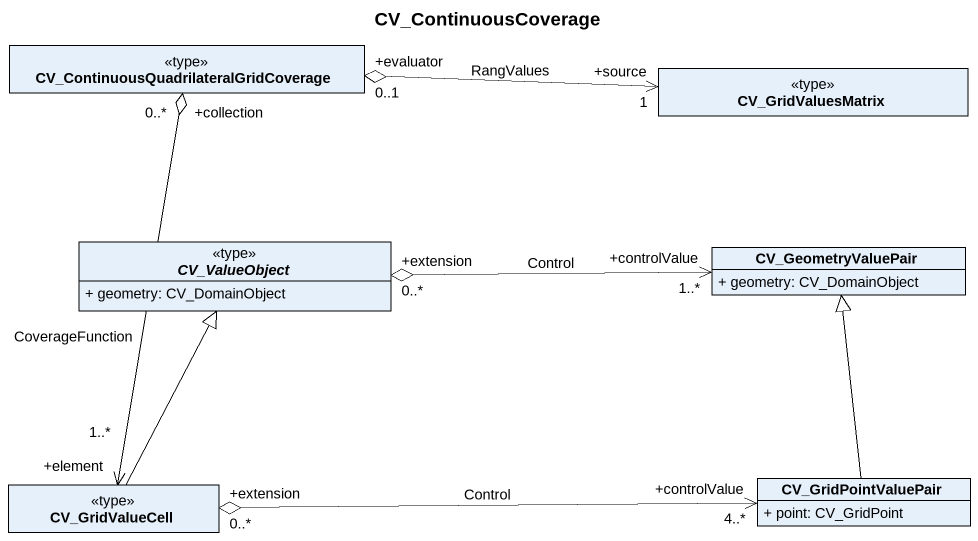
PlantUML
@startuml
title CV_ContinuousCoverage
hide circle
hide empty members
skinparam classAttributeIconSize 0
class "CV_ContinuousQuadrilateralGridCoverage" as CV_ContinuousQuadrilateralGr <<type>>
class CV_GridValuesMatrix <<type>>
abstract class CV_ValueObject <<type>> {
  + geometry: CV_DomainObject
}
class CV_GeometryValuePair {
  + geometry: CV_DomainObject
}
class CV_GridValueCell <<type>>
class CV_GridPointValuePair {
  + point: CV_GridPoint
}
CV_GridValuesMatrix "+source\n1" <-left-o "+evaluator\n0..1" CV_ContinuousQuadrilateralGr : RangValues
CV_GeometryValuePair "+controlValue\n1..*" <-left-o "+extension\n0..*" CV_ValueObject : Control
CV_GridValueCell "+element\n1..*" <-up-o "+collection\n0..*" CV_ContinuousQuadrilateralGr : CoverageFunction
CV_GridValueCell -up-|> CV_ValueObject
CV_GridPointValuePair -up-|> CV_GeometryValuePair
CV_GridPointValuePair "+controlValue\n4..*" <-left-o "+extension\n0..*" CV_GridValueCell : Control
@enduml
